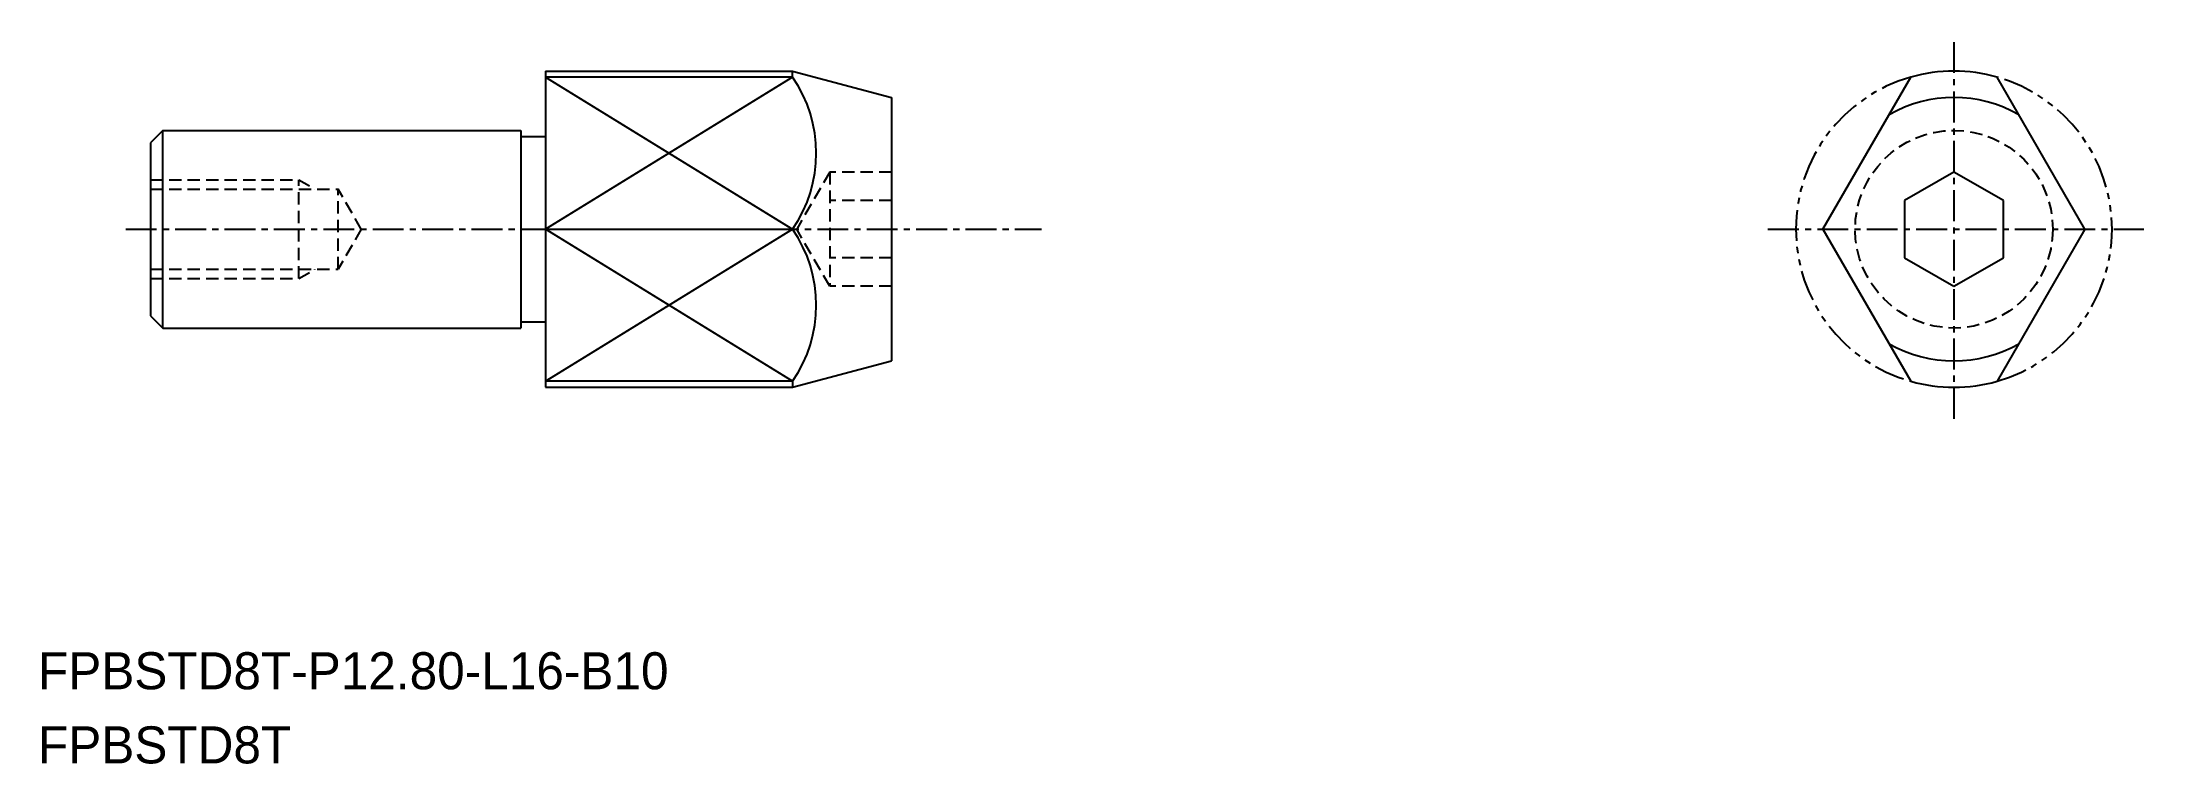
# Model space of a CAD drawing. Extents: x -1486 to -1400.9, y -550.3 to -521.1.
import ezdxf

# ---------------------------------------------------------------- set-up
doc = ezdxf.new("R2010")
doc.units = 0
for name, pattern in [('CENTER', [2, 1.25, -0.25, 0.25, -0.25]), ('DASHED', [0.75, 0.5, -0.25]), ('PHANTOM', [2.5, 1.25, -0.25, 0.25, -0.25, 0.25, -0.25])]:
    doc.linetypes.add(name, pattern=pattern)
doc.layers.get('0').update_dxf_attribs({"linetype": 'CONTINUOUS'})
doc.layers.add('CENTER', color=1, linetype='CENTER')

msp = doc.modelspace()

# ---------------------------------------------------------------- linework, layer by layer
at = {"color": 7, "linetype": 'CONTINUOUS'}
for p, q in [((-1465.597, -522.298), (-1465.597, -535.098)), ((-1465.597, -522.298), (-1455.597, -522.298)), ((-1455.597, -522.298), (-1451.597, -523.369)), ((-1455.597, -522.541), (-1455.597, -522.298)), ((-1451.597, -523.369), (-1451.597, -534.026)), ((-1413.882, -528.698), (-1410.328, -522.541)), ((-1403.273, -528.698), (-1406.828, -522.541)), ((-1481.097, -524.698), (-1481.597, -525.198)), ((-1481.097, -524.698), (-1466.597, -524.698)), ((-1481.097, -532.698), (-1481.097, -524.698)), ((-1466.597, -524.698), (-1466.597, -532.698)), ((-1466.597, -524.948), (-1465.597, -524.948)), ((-1481.597, -525.198), (-1481.597, -532.198)), ((-1408.578, -526.388), (-1410.578, -527.543)), ((-1406.578, -527.543), (-1408.578, -526.388)), ((-1410.578, -527.543), (-1410.578, -529.852)), ((-1406.578, -529.852), (-1406.578, -527.543)), ((-1465.597, -528.698), (-1455.597, -528.698)), ((-1413.882, -528.698), (-1410.328, -534.854)), ((-1403.273, -528.698), (-1406.828, -534.854)), ((-1410.578, -529.852), (-1408.578, -531.007)), ((-1408.578, -531.007), (-1406.578, -529.852)), ((-1481.597, -532.198), (-1481.097, -532.698)), ((-1481.097, -532.698), (-1466.597, -532.698)), ((-1466.597, -532.448), (-1465.597, -532.448)), ((-1455.597, -535.098), (-1451.597, -534.026)), ((-1465.597, -535.098), (-1455.597, -535.098)), ((-1455.597, -534.854), (-1455.597, -535.098))]:
    msp.add_line(p, q, dxfattribs=at)
at = {"color": 3, "linetype": 'CONTINUOUS'}
for p, q in [((-1455.597, -522.541), (-1465.597, -528.698)), ((-1465.597, -522.541), (-1455.597, -528.698)), ((-1465.597, -534.854), (-1455.597, -528.698)), ((-1455.597, -534.854), (-1465.597, -528.698))]:
    msp.add_line(p, q, dxfattribs=at)
at = {"linetype": 'CONTINUOUS'}
for p, q in [((-1455.597, -522.541), (-1465.597, -522.541)), ((-1455.597, -534.854), (-1465.597, -534.854))]:
    msp.add_line(p, q, dxfattribs=at)
at = {"color": 3, "linetype": 'DASHED'}
for p, q in [((-1481.597, -526.698), (-1475.597, -526.698)), ((-1475.597, -526.698), (-1474.941, -527.077)), ((-1475.597, -530.698), (-1475.597, -526.698)), ((-1454.097, -526.388), (-1455.431, -528.698)), ((-1454.097, -526.388), (-1454.097, -531.007)), ((-1451.597, -526.388), (-1454.097, -526.388)), ((-1481.597, -527.077), (-1473.997, -527.077)), ((-1473.062, -528.698), (-1473.997, -527.077)), ((-1473.997, -530.319), (-1473.997, -527.077)), ((-1451.597, -527.543), (-1454.097, -527.543)), ((-1473.062, -528.698), (-1473.997, -530.319)), ((-1454.097, -531.007), (-1455.431, -528.698)), ((-1451.597, -529.852), (-1454.097, -529.852)), ((-1481.597, -530.319), (-1473.997, -530.319)), ((-1481.597, -530.698), (-1475.597, -530.698)), ((-1475.597, -530.698), (-1474.941, -530.319)), ((-1451.597, -531.007), (-1454.097, -531.007))]:
    msp.add_line(p, q, dxfattribs=at)
msp.add_circle((-1408.578, -528.698), 4, dxfattribs=at)
at = {"linetype": 'CONTINUOUS'}
for radius, start, end in [(6.4, 74.13108, 105.86892), (5.328, 60.44367, 119.55633), (5.328, 240.44367, 299.55633), (6.4, 254.13108, 285.86892)]:
    msp.add_arc((-1408.578, -528.698), radius, start, end, dxfattribs=at)
at = {"color": 7, "linetype": 'CONTINUOUS'}
for centre in [(-1460.072, -525.619), (-1460.072, -531.776)]:
    msp.add_arc(centre, 5.431, 325.47334, 34.52666, dxfattribs=at)
at = {"color": 3, "linetype": 'PHANTOM'}
for start, end in [(105.86892, 254.13108), (285.86892, 74.13108)]:
    msp.add_arc((-1408.578, -528.698), 6.4, start, end, dxfattribs=at)
at = {"color": 7, "linetype": 'CONTINUOUS'}
msp.add_point((-1481.597, -528.698), dxfattribs=at)
at = {"layer": 'CENTER', "color": 1, "linetype": 'CENTER'}
for p, q in [((-1408.578, -521.123), (-1408.578, -536.476)), ((-1482.597, -528.698), (-1445.518, -528.698)), ((-1416.108, -528.698), (-1400.885, -528.698))]:
    msp.add_line(p, q, dxfattribs=at)

# ---------------------------------------------------------------- texts
for s, p in [('FPBSTD8T-P12.80-L16-B10', (-1486.152, -547.32)), ('FPBSTD8T', (-1486.152, -550.32))]:
    msp.add_text(s, height=1.5).set_placement(p)

doc.saveas('drawing.dxf')
